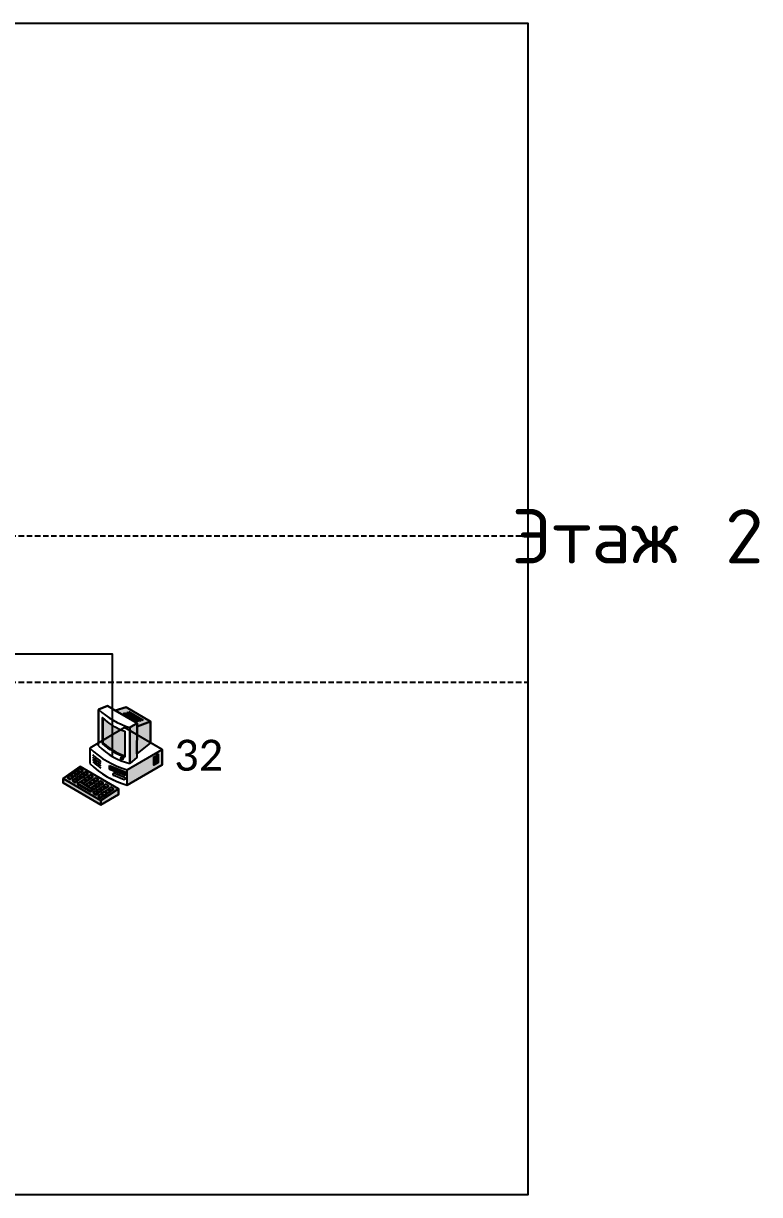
# Model space of a CAD drawing. Extents: x 1 to 296, y 20 to 201.
# Drawn here: x 245.5 to 295.8, y 20 to 100 of the extents above; entities that cross this region are included whole.
import ezdxf

# ---------------------------------------------------------------- set-up
doc = ezdxf.new("R2010")
doc.units = 0
doc.header["$LTSCALE"] = 2.97
doc.header["$MEASUREMENT"] = 0
doc.linetypes.add('HIDDEN2', pattern=[0.1875, 0.125, -0.0625])
doc.layers.get('0').update_dxf_attribs({"linetype": 'CONTINUOUS'})
doc.layers.add('CONNECTOR', color=7, linetype='CONTINUOUS')
doc.styles.get("Standard").update_dxf_attribs({"font": 'txt.shx'})
doc.styles.add('VERTICALBIGFONT', font='txt.shx', dxfattribs={"bigfont": 'bigfont.shx'})

msp = doc.modelspace()

# ---------------------------------------------------------------- hatches: boundary and pattern name
for color, points in [(7, [(253.2919816819145, 51.96436877918145), (253.2939177611776, 52.19474181800807), (251.7888349514563, 53.06718241042346), (252.5533980582524, 53.28705211726385), (254.2135922330097, 52.31962540716616)]), (7, [(252.7936893203883, 49.43933224755703), (252.7936893203883, 51.90187296416936), (253.2939177611776, 52.19474181800803), (253.2742718446601, 49.85708469055378)]), (7, [(253.2919816819145, 51.96436877918141), (254.2135922330097, 52.31962540716611), (254.2135922330097, 50.86848534201955), (253.2742718446602, 50.09894136807817)]), (7, [(252.6189320388349, 49.02309296235741), (255, 50.4067589576547), (255, 49.35138436482083), (252.6189320388349, 47.96620521172635)]), (7, [(248.25, 48.42793159609119), (249.4077669902913, 49.24144951140062), (252.0291262135922, 47.72434853420194), (250.8276699029126, 46.93001794980604)]), (253, [(251.4174757281553, 49.30741042345275), (252.4878640776699, 48.86767100977197), (252.4878640776699, 48.64780130293159), (251.4174757281553, 49.06555374592832)]), (7, [(248.25, 48.42793159609122), (250.8276699029126, 46.93001794980606), (250.8276699029126, 46.625), (248.25, 48.12011400651468)]), (7, [(250.8276699029126, 46.62500000000001), (250.8276699029126, 46.93001794980607), (252.0291262135922, 47.72434853420196), (252.0291262135922, 47.32858306188925)])]:
    msp.add_hatch(color=color).paths.add_polyline_path(points)
h = msp.add_hatch(color=7)
edge = h.paths.add_edge_path()
edge.add_line((250.980805940534, 50.84374999999999), (250.980805940534, 52.51774999999999))
edge.add_line((250.980805940534, 52.51774999999999), (250.9150485436893, 52.58346905537458))
edge.add_ellipse((253.5549286262899, 55.29436289168249), major_axis=(0.03176426540779014, -3.795993378118848), ratio=0.9935275080905714, start_angle=315.0949142402273, end_angle=342.7363427539892)
edge.add_line((252.4660194174757, 51.66001628664495), (252.4660194174757, 49.88297843363311))
edge.add_line((252.4660194174757, 49.88297843363311), (252.4660194174757, 49.96238311644709))
edge.add_ellipse((254.104225459496, 54.46592308515689), major_axis=(-0.1221089314450506, -4.79385032409419), ratio=0.9935275080905714, start_angle=320.5052585345671, end_angle=341.3573775674631, ccw=False)
h = msp.add_hatch(color=251)
h.paths.add_polyline_path([(254.6067961165048, 49.98900651465801), (254.7430465828306, 50.07487769954074), (254.7430465828306, 49.51310598908946), (254.6067961165048, 49.42723480420673)])
h.paths.add_polyline_path([(254.4439317571765, 49.90105863192186), (254.5194174757281, 49.94503257328993), (254.5194174757281, 49.38326086283866), (254.4439317571765, 49.33928692147058)])
h = msp.add_hatch(color=252)
h.paths.add_polyline_path([(249.2328738477689, 48.9409073722785), (249.4218577728568, 48.82838183930415), (249.4218563228965, 48.87336986479979), (249.2328516362944, 48.98595436656822)])
h.paths.add_polyline_path([(249.5838548538445, 48.72933484501442), (249.7728387789325, 48.61680931204006), (249.7728373289722, 48.66179733753572), (249.5838326423701, 48.77438183930413)])
h.paths.add_polyline_path([(249.9348358599202, 48.51790737227849), (250.1238197850081, 48.40538183930414), (250.1238183350478, 48.45036986479979), (249.9348136484457, 48.56295436656823)])
h.paths.add_polyline_path([(250.2858168659959, 48.3064073722785), (250.4748007910838, 48.19388183930414), (250.4747993411235, 48.2388698647998), (250.2857946545214, 48.35145436656823)])
h.paths.add_polyline_path([(250.6367978720716, 48.09490737227851), (250.8257817971594, 47.98238183930414), (250.8257803471992, 48.02736986479979), (250.636775660597, 48.13995436656822)])
h.paths.add_polyline_path([(250.9877850147096, 47.88333484501442), (251.1767689397975, 47.77080931204007), (251.1767674898372, 47.81579733753571), (250.9877628032351, 47.92838183930414)])
h.paths.add_polyline_path([(249.4217628032351, 48.87347895744043), (249.4217698755821, 48.8284707760566), (249.5792618761772, 48.93196338087546), (249.5792673822879, 48.97695595326454)])
h.paths.add_polyline_path([(249.7727577771378, 48.66196413464836), (249.7727648494847, 48.61695595326453), (249.9302568500798, 48.7204485580834), (249.9302623561905, 48.76544113047245)])
h.paths.add_polyline_path([(250.1237527510404, 48.45044931185627), (250.1237598233874, 48.40544113047244), (250.2812518239825, 48.50893373529133), (250.2812573300932, 48.55392630768037)])
h.paths.add_polyline_path([(250.4747477249431, 48.2389344890642), (250.47475479729, 48.19392630768038), (250.6322467978851, 48.29741891249924), (250.6322523039958, 48.34241148488829)])
h.paths.add_polyline_path([(250.8257426988457, 48.02741966627213), (250.8257497711927, 47.9824114848883), (250.9832417717878, 48.08590408970717), (250.9832472778985, 48.13089666209622)])
h.paths.add_polyline_path([(251.1767376727483, 47.81590484348004), (251.1767447450953, 47.77089666209622), (251.3342367456904, 47.8743892669151), (251.3342422518011, 47.91938183930415)])
h.paths.add_polyline_path([(251.3387598842229, 47.67190737227851), (251.5277438093108, 47.55938183930415), (251.5277423593505, 47.60436986479979), (251.3387376727484, 47.71695436656822)])
h.paths.add_polyline_path([(251.527732646651, 47.60439002068798), (251.527739718998, 47.55938183930415), (251.6852317195931, 47.66287444412301), (251.6852372257038, 47.70786701651206)])
h.paths.add_polyline_path([(248.9988539348673, 48.7833766421814), (249.1878378599552, 48.67085110920705), (249.187836409995, 48.7158391347027), (248.9988317233928, 48.82842363647112)])
h.paths.add_polyline_path([(249.349834940943, 48.57180411491732), (249.5388188660309, 48.45927858194296), (249.5388174160707, 48.50426660743862), (249.3498127294685, 48.61685110920705)])
h.paths.add_polyline_path([(249.7008159470187, 48.36037664218139), (249.8897998721066, 48.24785110920705), (249.8897984221463, 48.29283913470269), (249.7007937355442, 48.40542363647113)])
h.paths.add_polyline_path([(250.0517969530944, 48.1488766421814), (250.2407808781822, 48.03635110920705), (250.240779428222, 48.0813391347027), (250.0517747416198, 48.19392363647113)])
h.paths.add_polyline_path([(250.40277795917, 47.9373766421814), (250.5917618842579, 47.82485110920704), (250.5917604342976, 47.86983913470269), (250.4027557476955, 47.98242363647113)])
h.paths.add_polyline_path([(250.753765101808, 47.72580411491733), (250.9427490268959, 47.61327858194297), (250.9427475769357, 47.65826660743861), (250.7537428903335, 47.77085110920704)])
h.paths.add_polyline_path([(249.1877428903336, 48.71594822734334), (249.1877499626806, 48.6709400459595), (249.3452419632757, 48.77443265077838), (249.3452474693864, 48.81942522316743)])
h.paths.add_polyline_path([(249.5387378642362, 48.50443340455125), (249.5387449365832, 48.45942522316742), (249.6962369371783, 48.56291782798629), (249.696242443289, 48.60791040037536)])
h.paths.add_polyline_path([(249.8897328381389, 48.29291858175919), (249.8897399104858, 48.24791040037536), (250.047231911081, 48.35140300519422), (250.0472374171916, 48.39639557758327)])
h.paths.add_polyline_path([(250.2407278120415, 48.0814037589671), (250.2407348843885, 48.03639557758327), (250.3982268849836, 48.13988818240215), (250.3982323910943, 48.1848807547912)])
h.paths.add_polyline_path([(250.5917227859441, 47.86988893617502), (250.5917298582911, 47.8248807547912), (250.7492218588862, 47.92837335961007), (250.7492273649969, 47.97336593199912)])
h.paths.add_polyline_path([(250.9427177598468, 47.65837411338296), (250.9427248321938, 47.61336593199913), (251.1002168327889, 47.71685853681799), (251.1002223388996, 47.76185110920704)])
h.paths.add_polyline_path([(251.1047399713213, 47.5143766421814), (251.2937238964092, 47.40185110920704), (251.2937224464489, 47.4468391347027), (251.1047177598468, 47.55942363647114)])
h.paths.add_polyline_path([(251.2937127337495, 47.44685929059087), (251.2937198060964, 47.40185110920704), (251.4512118066915, 47.50534371402593), (251.4512173128022, 47.55033628641498)])
h.paths.add_polyline_path([(248.7648340219658, 48.6258459120843), (248.9538179470537, 48.51332037910994), (248.9538164970934, 48.5583084046056), (248.7648118104913, 48.67089290637404)])
h.paths.add_polyline_path([(249.1158150280415, 48.41427338482024), (249.3047989531294, 48.30174785184587), (249.3047975031691, 48.34673587734151), (249.1157928165669, 48.45932037910995)])
h.paths.add_polyline_path([(249.4667960341171, 48.20284591208431), (249.655779959205, 48.09032037910995), (249.6557785092448, 48.1353084046056), (249.4667738226426, 48.24789290637402)])
h.paths.add_polyline_path([(249.8177770401928, 47.99134591208431), (250.0067609652807, 47.87882037910995), (250.0067595153204, 47.92380840460559), (249.8177548287183, 48.03639290637403)])
h.paths.add_polyline_path([(250.1687580462685, 47.77984591208431), (250.3577419713563, 47.66732037910996), (250.3577405213961, 47.71230840460559), (250.1687358347939, 47.82489290637402)])
h.paths.add_polyline_path([(250.5197451889065, 47.56827338482023), (250.7087291139944, 47.45574785184587), (250.7087276640341, 47.50073587734152), (250.519722977432, 47.61332037910996)])
h.paths.add_polyline_path([(248.953722977432, 48.55841749724623), (248.953730049779, 48.51340931586241), (249.1112220503741, 48.61690192068128), (249.1112275564848, 48.66189449307033)])
h.paths.add_polyline_path([(249.3047179513347, 48.34690267445417), (249.3047250236816, 48.30189449307032), (249.4622170242767, 48.4053870978892), (249.4622225303874, 48.45037967027825)])
h.paths.add_polyline_path([(249.6557129252373, 48.13538785166208), (249.6557199975843, 48.09037967027825), (249.8132119981794, 48.19387227509712), (249.8132175042901, 48.23886484748619)])
h.paths.add_polyline_path([(250.0067078991399, 47.92387302887001), (250.0067149714869, 47.87886484748618), (250.164206972082, 47.98235745230505), (250.1642124781927, 48.0273500246941)])
h.paths.add_polyline_path([(250.3577028730426, 47.71235820607792), (250.3577099453896, 47.66735002469409), (250.5152019459847, 47.77084262951298), (250.5152074520954, 47.81583520190203)])
h.paths.add_polyline_path([(250.7086978469453, 47.50084338328585), (250.7087049192922, 47.45583520190203), (250.8661969198874, 47.55932780672089), (250.866202425998, 47.60432037910996)])
h.paths.add_polyline_path([(250.8707200584197, 47.3568459120843), (251.0597039835077, 47.24432037910996), (251.0597025335474, 47.2893084046056), (250.8706978469453, 47.40189290637404)])
h.paths.add_polyline_path([(251.0596928208479, 47.28932856049379), (251.0596998931949, 47.24432037910996), (251.21719189379, 47.34781298392883), (251.2171973999007, 47.39280555631787)])
h.paths.add_polyline_path([(248.5308141090643, 48.46831518198719), (248.7197980341521, 48.35578964901286), (248.7197965841919, 48.4007776745085), (248.5307918975898, 48.51336217627693)])
h.paths.add_polyline_path([(248.8817951151399, 48.25674265472313), (249.0707790402278, 48.14421712174877), (249.0707775902676, 48.18920514724442), (248.8817729036654, 48.30178964901286)])
h.paths.add_polyline_path([(249.2327761212156, 48.04531518198721), (250.1237600463035, 47.50978964901285), (250.1237585963432, 47.55477767450851), (249.2327539097411, 48.09036217627694)])
h.paths.add_polyline_path([(250.285725276005, 47.41074265472312), (250.4747092010929, 47.29821712174878), (250.4747077511326, 47.34320514724442), (250.2857030645305, 47.45578964901286)])
h.paths.add_polyline_path([(248.7197030645305, 48.40088676714913), (248.7197101368774, 48.3558785857653), (248.8772021374726, 48.45937119058419), (248.8772076435832, 48.50436376297323)])
h.paths.add_polyline_path([(249.0706980384331, 48.18937194435706), (249.0707051107801, 48.14436376297324), (249.2281971113752, 48.2478563677921), (249.2282026174859, 48.29284894018115)])
h.paths.add_polyline_path([(250.1236829601411, 47.55482747598084), (250.123690032488, 47.50981929459702), (250.2811820330832, 47.61331189941588), (250.2811875391938, 47.65830447180493)])
h.paths.add_polyline_path([(250.4746779340437, 47.34331265318877), (250.4746850063907, 47.29830447180493), (250.6321770069858, 47.40179707662382), (250.6321825130965, 47.44678964901286)])
h.paths.add_polyline_path([(250.6367001455182, 47.19931518198722), (250.8256840706061, 47.08678964901286), (250.8256826206459, 47.1317776745085), (250.6366779340437, 47.24436217627694)])
h.paths.add_polyline_path([(250.8256729079463, 47.13179783039669), (250.8256799802933, 47.08678964901286), (250.9831719808884, 47.19028225383173), (250.9831774869991, 47.23527482622078)])

# ---------------------------------------------------------------- linework, layer by layer
at = {"color": 7, "linetype": 'HIDDEN2'}
for p, q in [((160.0000000000001, 65.00000000000006), (280, 65.00000000000006)), ((160.0000000000001, 55.00000000000006), (280, 55.00000000000006))]:
    msp.add_line(p, q, dxfattribs=at)
at = {"color": 7, "linetype": 'CONTINUOUS'}
for p, q in [((251.2645631067961, 53.375), (250.6529126213592, 53.13314332247555)), ((250.6529126213592, 53.13314332247555), (251.2645631067961, 53.375)), ((251.2645631067961, 53.375), (250.6529126213592, 53.13314332247555)), ((250.6529126213592, 53.13314332247555), (250.6529126213592, 50.83839257569162)), ((250.6529126213592, 50.64861563517913), (250.6529126213592, 53.13314332247555)), ((250.6529126213592, 53.13314332247555), (250.6529126213592, 50.82451140065146)), ((251.7888349514562, 53.06718241042347), (251.2645631067961, 53.375)), ((251.2645631067961, 53.375), (251.7902985626858, 53.06677758313153)), ((251.7888349514562, 53.06718241042347), (251.2645631067961, 53.375)), ((252.5533980582524, 53.28705211726385), (251.7888349514562, 53.06718241042347)), ((252.5533980582524, 53.28705211726385), (251.7888349514562, 53.06718241042347)), ((251.7902985626858, 53.06677758313153), (253.2939177611776, 52.19365164305662)), ((252.3131067961164, 52.88157087486439), (253.3179611650485, 52.2976384364821)), ((252.4441747572815, 52.91807483172254), (253.4490291262136, 52.33414239334025)), ((254.2135922330097, 52.31962540716609), (252.5533980582524, 53.28705211726385)), ((254.2135922330097, 52.31962540716609), (252.5533980582524, 53.28705211726385)), ((252.5752427184466, 52.9545787885807), (253.5800970873786, 52.37064635019834)), ((252.7063106796116, 52.99108274543885), (253.7111650485436, 52.4071503070565)), ((250.9150485436893, 52.58346905537458), (250.9150485436893, 50.80252442996741)), ((250.980805940534, 52.51774999999999), (250.9150485436893, 52.58346905537458)), ((250.980805940534, 50.84374999999999), (250.980805940534, 52.51774999999999)), ((253.2939177611776, 52.19365164305662), (252.7936893203883, 51.90187296416936)), ((254.2135922330097, 50.86848534201957), (254.2135922330097, 52.31962540716609)), ((254.2135922330097, 50.86848534201957), (254.2135922330097, 52.31962540716609)), ((252.4441747572815, 51.90187296416936), (250.0740291262136, 50.49470684039086)), ((254.9999999999999, 50.40675895765472), (252.4441747572815, 51.90187296416936)), ((252.4660194174757, 51.66001628664495), (252.4660194174757, 49.88297843363311)), ((252.7936893203883, 51.90187296416935), (252.7936893203883, 49.43933224755699)), ((250.6529126213592, 50.83839257569162), (250.0740291262136, 50.49470684039088)), ((250.6529126213592, 50.82451140065146), (250.0740291262136, 50.49470684039088)), ((250.0740291262136, 50.49470684039088), (250.0740291262136, 49.43933224755703)), ((250.0740291262136, 50.49470684039088), (250.0740291262136, 49.43933224755699)), ((250.0740291262136, 50.49470684039088), (250.0740291262136, 49.43933224755703)), ((252.6189320388349, 49.02309296235743), (254.9999999999999, 50.40675895765472)), ((255, 50.40675895765474), (254.2135922330097, 50.86848534201957)), ((255, 50.40675895765474), (254.2135922330097, 50.86848534201957)), ((255, 49.35138436482082), (255, 50.40675895765474)), ((255, 49.35138436482082), (255, 50.40675895765474)), ((252.4660194174757, 49.88297843363311), (252.4660194174757, 49.96238311644709)), ((251.4174757281553, 49.21946254071659), (252.4878640776699, 48.77972312703582)), ((251.7014563106796, 48.80171009771986), (252.4441747572815, 48.50488599348534)), ((252.6189320388349, 47.96620521172639), (255, 49.35138436482082)), ((252.6189320388349, 47.96620521172639), (255, 49.35138436482082)), ((252.6189320388349, 47.96620521172639), (252.6189320388349, 49.02309296235742)), ((252.4223300970873, 48.33998371335505), (251.7014563106796, 48.62581433224756))]:
    msp.add_line(p, q, dxfattribs=at)
for points in [[(160.0000000000001, 20.00000000000003), (280, 20.00000000000003), (280, 100), (160.0000000000001, 100)], [(253.2919816819145, 51.96436877918145), (253.2939177611776, 52.19474181800807), (251.7888349514563, 53.06718241042346), (252.5533980582524, 53.28705211726385), (254.2135922330097, 52.31962540716616)], [(252.7936893203883, 49.43933224755703), (252.7936893203883, 51.90187296416936), (253.2939177611776, 52.19474181800803), (253.2742718446601, 49.85708469055378)], [(253.2919816819145, 51.96436877918141), (254.2135922330097, 52.31962540716611), (254.2135922330097, 50.86848534201955), (253.2742718446602, 50.09894136807817)], [(252.6189320388349, 49.02309296235741), (255, 50.4067589576547), (255, 49.35138436482083), (252.6189320388349, 47.96620521172635)], [(248.25, 48.42793159609122), (248.25, 48.1201140065147), (250.8276699029126, 46.625), (252.0291262135922, 47.32858306188928), (252.0291262135922, 47.72434853420195), (249.4077669902913, 49.24144951140062)], [(248.25, 48.42793159609119), (249.4077669902913, 49.24144951140062), (252.0291262135922, 47.72434853420194), (250.8276699029126, 46.93001794980604)], [(248.25, 48.42793159609122), (249.4077669902913, 49.24144951140062), (252.0291262135922, 47.72434853420195), (252.0291262135922, 47.32858306188928), (250.8276699029126, 46.625), (248.25, 48.1201140065147)], [(248.9988539348673, 48.7833766421814), (249.1878378599552, 48.67085110920705), (249.187836409995, 48.7158391347027), (248.9988317233928, 48.82842363647112)], [(249.1877428903336, 48.71594822734334), (249.1877499626806, 48.6709400459595), (249.3452419632757, 48.77443265077838), (249.3452474693864, 48.81942522316743)], [(249.2328738477689, 48.9409073722785), (249.4218577728568, 48.82838183930415), (249.4218563228965, 48.87336986479979), (249.2328516362944, 48.98595436656822)], [(249.4217628032351, 48.87347895744043), (249.4217698755821, 48.8284707760566), (249.5792618761772, 48.93196338087546), (249.5792673822879, 48.97695595326454)], [(251.4174757281553, 49.30741042345275), (252.4878640776699, 48.86767100977197), (252.4878640776699, 48.64780130293159), (251.4174757281553, 49.06555374592832)], [(248.25, 48.42793159609122), (250.8276699029126, 46.93001794980606), (250.8276699029126, 46.625), (248.25, 48.12011400651468)], [(248.5308141090643, 48.46831518198719), (248.7197980341521, 48.35578964901286), (248.7197965841919, 48.4007776745085), (248.5307918975898, 48.51336217627693)], [(248.7197030645305, 48.40088676714913), (248.7197101368774, 48.3558785857653), (248.8772021374726, 48.45937119058419), (248.8772076435832, 48.50436376297323)], [(248.7648340219658, 48.6258459120843), (248.9538179470537, 48.51332037910994), (248.9538164970934, 48.5583084046056), (248.7648118104913, 48.67089290637404)], [(248.8817951151399, 48.25674265472313), (249.0707790402278, 48.14421712174877), (249.0707775902676, 48.18920514724442), (248.8817729036654, 48.30178964901286)], [(248.953722977432, 48.55841749724623), (248.953730049779, 48.51340931586241), (249.1112220503741, 48.61690192068128), (249.1112275564848, 48.66189449307033)], [(249.0706980384331, 48.18937194435706), (249.0707051107801, 48.14436376297324), (249.2281971113752, 48.2478563677921), (249.2282026174859, 48.29284894018115)], [(249.1158150280415, 48.41427338482024), (249.3047989531294, 48.30174785184587), (249.3047975031691, 48.34673587734151), (249.1157928165669, 48.45932037910995)], [(249.2327761212156, 48.04531518198721), (250.1237600463035, 47.50978964901285), (250.1237585963432, 47.55477767450851), (249.2327539097411, 48.09036217627694)], [(249.3047179513347, 48.34690267445417), (249.3047250236816, 48.30189449307032), (249.4622170242767, 48.4053870978892), (249.4622225303874, 48.45037967027825)], [(249.349834940943, 48.57180411491732), (249.5388188660309, 48.45927858194296), (249.5388174160707, 48.50426660743862), (249.3498127294685, 48.61685110920705)], [(249.4667960341171, 48.20284591208431), (249.655779959205, 48.09032037910995), (249.6557785092448, 48.1353084046056), (249.4667738226426, 48.24789290637402)], [(249.5387378642362, 48.50443340455125), (249.5387449365832, 48.45942522316742), (249.6962369371783, 48.56291782798629), (249.696242443289, 48.60791040037536)], [(249.5838548538445, 48.72933484501442), (249.7728387789325, 48.61680931204006), (249.7728373289722, 48.66179733753572), (249.5838326423701, 48.77438183930413)], [(249.6557129252373, 48.13538785166208), (249.6557199975843, 48.09037967027825), (249.8132119981794, 48.19387227509712), (249.8132175042901, 48.23886484748619)], [(249.7008159470187, 48.36037664218139), (249.8897998721066, 48.24785110920705), (249.8897984221463, 48.29283913470269), (249.7007937355442, 48.40542363647113)], [(249.7727577771378, 48.66196413464836), (249.7727648494847, 48.61695595326453), (249.9302568500798, 48.7204485580834), (249.9302623561905, 48.76544113047245)], [(249.8177770401928, 47.99134591208431), (250.0067609652807, 47.87882037910995), (250.0067595153204, 47.92380840460559), (249.8177548287183, 48.03639290637403)], [(249.8897328381389, 48.29291858175919), (249.8897399104858, 48.24791040037536), (250.047231911081, 48.35140300519422), (250.0472374171916, 48.39639557758327)], [(249.9348358599202, 48.51790737227849), (250.1238197850081, 48.40538183930414), (250.1238183350478, 48.45036986479979), (249.9348136484457, 48.56295436656823)], [(250.0067078991399, 47.92387302887001), (250.0067149714869, 47.87886484748618), (250.164206972082, 47.98235745230505), (250.1642124781927, 48.0273500246941)], [(250.0517969530944, 48.1488766421814), (250.2407808781822, 48.03635110920705), (250.240779428222, 48.0813391347027), (250.0517747416198, 48.19392363647113)], [(250.1237527510404, 48.45044931185627), (250.1237598233874, 48.40544113047244), (250.2812518239825, 48.50893373529133), (250.2812573300932, 48.55392630768037)], [(250.2407278120415, 48.0814037589671), (250.2407348843885, 48.03639557758327), (250.3982268849836, 48.13988818240215), (250.3982323910943, 48.1848807547912)], [(250.2858168659959, 48.3064073722785), (250.4748007910838, 48.19388183930414), (250.4747993411235, 48.2388698647998), (250.2857946545214, 48.35145436656823)], [(250.4747477249431, 48.2389344890642), (250.47475479729, 48.19392630768038), (250.6322467978851, 48.29741891249924), (250.6322523039958, 48.34241148488829)], [(250.6367978720716, 48.09490737227851), (250.8257817971594, 47.98238183930414), (250.8257803471992, 48.02736986479979), (250.636775660597, 48.13995436656822)], [(250.8257426988457, 48.02741966627213), (250.8257497711927, 47.9824114848883), (250.9832417717878, 48.08590408970717), (250.9832472778985, 48.13089666209622)], [(250.1236829601411, 47.55482747598084), (250.123690032488, 47.50981929459702), (250.2811820330832, 47.61331189941588), (250.2811875391938, 47.65830447180493)], [(250.1687580462685, 47.77984591208431), (250.3577419713563, 47.66732037910996), (250.3577405213961, 47.71230840460559), (250.1687358347939, 47.82489290637402)], [(250.285725276005, 47.41074265472312), (250.4747092010929, 47.29821712174878), (250.4747077511326, 47.34320514724442), (250.2857030645305, 47.45578964901286)], [(250.3577028730426, 47.71235820607792), (250.3577099453896, 47.66735002469409), (250.5152019459847, 47.77084262951298), (250.5152074520954, 47.81583520190203)], [(250.40277795917, 47.9373766421814), (250.5917618842579, 47.82485110920704), (250.5917604342976, 47.86983913470269), (250.4027557476955, 47.98242363647113)], [(250.4746779340437, 47.34331265318877), (250.4746850063907, 47.29830447180493), (250.6321770069858, 47.40179707662382), (250.6321825130965, 47.44678964901286)], [(250.5197451889065, 47.56827338482023), (250.7087291139944, 47.45574785184587), (250.7087276640341, 47.50073587734152), (250.519722977432, 47.61332037910996)], [(250.5917227859441, 47.86988893617502), (250.5917298582911, 47.8248807547912), (250.7492218588862, 47.92837335961007), (250.7492273649969, 47.97336593199912)], [(250.6367001455182, 47.19931518198722), (250.8256840706061, 47.08678964901286), (250.8256826206459, 47.1317776745085), (250.6366779340437, 47.24436217627694)], [(250.7086978469453, 47.50084338328585), (250.7087049192922, 47.45583520190203), (250.8661969198874, 47.55932780672089), (250.866202425998, 47.60432037910996)], [(250.753765101808, 47.72580411491733), (250.9427490268959, 47.61327858194297), (250.9427475769357, 47.65826660743861), (250.7537428903335, 47.77085110920704)], [(250.8256729079463, 47.13179783039669), (250.8256799802933, 47.08678964901286), (250.9831719808884, 47.19028225383173), (250.9831774869991, 47.23527482622078)], [(250.8276699029126, 46.62500000000001), (250.8276699029126, 46.93001794980607), (252.0291262135922, 47.72434853420196), (252.0291262135922, 47.32858306188925)], [(250.8707200584197, 47.3568459120843), (251.0597039835077, 47.24432037910996), (251.0597025335474, 47.2893084046056), (250.8706978469453, 47.40189290637404)], [(250.9427177598468, 47.65837411338296), (250.9427248321938, 47.61336593199913), (251.1002168327889, 47.71685853681799), (251.1002223388996, 47.76185110920704)], [(250.9877850147096, 47.88333484501442), (251.1767689397975, 47.77080931204007), (251.1767674898372, 47.81579733753571), (250.9877628032351, 47.92838183930414)], [(251.0596928208479, 47.28932856049379), (251.0596998931949, 47.24432037910996), (251.21719189379, 47.34781298392883), (251.2171973999007, 47.39280555631787)], [(251.1047399713213, 47.5143766421814), (251.2937238964092, 47.40185110920704), (251.2937224464489, 47.4468391347027), (251.1047177598468, 47.55942363647114)], [(251.1767376727483, 47.81590484348004), (251.1767447450953, 47.77089666209622), (251.3342367456904, 47.8743892669151), (251.3342422518011, 47.91938183930415)], [(251.2937127337495, 47.44685929059087), (251.2937198060964, 47.40185110920704), (251.4512118066915, 47.50534371402593), (251.4512173128022, 47.55033628641498)], [(251.3387598842229, 47.67190737227851), (251.5277438093108, 47.55938183930415), (251.5277423593505, 47.60436986479979), (251.3387376727484, 47.71695436656822)], [(251.527732646651, 47.60439002068798), (251.527739718998, 47.55938183930415), (251.6852317195931, 47.66287444412301), (251.6852372257038, 47.70786701651206)]]:
    msp.add_lwpolyline(points, close=True, dxfattribs=at)
at = {"color": 251, "linetype": 'CONTINUOUS'}
for points in [[(254.4439317571765, 49.90105863192186), (254.5194174757281, 49.94503257328993), (254.5194174757281, 49.38326086283866), (254.4439317571765, 49.33928692147058)], [(254.6067961165048, 49.98900651465801), (254.7430465828306, 50.07487769954074), (254.7430465828306, 49.51310598908946), (254.6067961165048, 49.42723480420673)]]:
    msp.add_lwpolyline(points, close=True, dxfattribs=at)
at = {"color": 10, "linetype": 'CONTINUOUS'}
for points in [[(248.9987574853947, 48.82828277429108), (249.1877290960072, 48.71582182341239), (249.3452404915053, 48.81930654435278), (249.156245395677, 48.93182037910995)], [(249.2327773982962, 48.98581350438818), (249.4217490089087, 48.87335255350949), (249.5792604044069, 48.97683727444987), (249.3902653085785, 49.08935110920705)], [(249.583774479284, 48.77431936154711), (249.7727460898966, 48.66185841066842), (249.9302574853947, 48.76534313160882), (249.7412623895663, 48.87785696636598)], [(248.5307176595916, 48.51322131409689), (248.7196892702041, 48.4007603632182), (248.8772006657023, 48.5042450841586), (248.6882055698739, 48.61675891891576)], [(248.7647375724931, 48.67075204419399), (248.9537091831057, 48.55829109331528), (249.1112205786038, 48.66177581425568), (248.9222254827754, 48.77428964901286)], [(248.8817147405794, 48.30172717125584), (249.0706863511919, 48.18926622037714), (249.2281977466901, 48.29275094131753), (249.0392026508617, 48.40526477607469)], [(249.1157346534809, 48.45925790135292), (249.3047062640935, 48.34679695047424), (249.4622176595915, 48.45028167141461), (249.2732225637632, 48.56279550617179)], [(249.2327059835427, 48.09024474273262), (250.1236775941553, 47.55478379185394), (250.2811889896533, 47.65826851279432), (249.390193893825, 48.19378234755149)], [(249.3497545663824, 48.61678863145003), (249.538726176995, 48.50432768057132), (249.6962375724931, 48.60781240151172), (249.5072424766648, 48.7203262362689)], [(249.4667317344687, 48.24776375851185), (249.6557033450812, 48.13530280763317), (249.8132147405794, 48.23878752857357), (249.624219644751, 48.35130136333072)], [(249.7007516473702, 48.40529448860895), (249.8897232579828, 48.29283353773025), (250.0472346534809, 48.39631825867065), (249.8582395576526, 48.50883209342783)], [(249.8177288154565, 48.0362696156708), (250.006700426069, 47.9238086647921), (250.1642118215671, 48.0272933857325), (249.9752167257387, 48.13980722048965)], [(249.9347715602717, 48.56282521870606), (250.1237431708843, 48.45036426782735), (250.2812545663824, 48.55384898876775), (250.0922594705541, 48.66636282352491)], [(250.051748728358, 48.19380034576788), (250.2407203389705, 48.0813393948892), (250.3982317344686, 48.18482411582958), (250.2092366386403, 48.29733795058676)], [(250.2857686412595, 48.35133107586499), (250.4747402518721, 48.23887012498628), (250.6322516473702, 48.34235484592668), (250.4432565515419, 48.45486868068386)], [(250.4027458093458, 47.98230620292681), (250.5917174199583, 47.86984525204813), (250.7492288154565, 47.97332997298853), (250.5602337196281, 48.08584380774569)], [(250.6367657222473, 48.13983693302392), (250.8257373328599, 48.02737598214522), (250.983248728358, 48.13086070308561), (250.7942536325296, 48.24337453784279)], [(250.9877628032351, 47.92834279018285), (251.1767344138476, 47.81588183930417), (251.3342458093457, 47.91936656024454), (251.1452507135174, 48.03188039500172)], [(250.1687258964442, 47.82477547282973), (250.3576975070567, 47.71231452195103), (250.5152089025549, 47.81579924289143), (250.3262138067265, 47.9283130776486)], [(250.2857030645304, 47.45575059989156), (250.474674675143, 47.34328964901287), (250.6321860706411, 47.44677436995327), (250.4431909748128, 47.55928820471043)], [(250.519722977432, 47.61328132998867), (250.7086945880445, 47.50082037910996), (250.8662059835427, 47.60430510005035), (250.6772108877143, 47.71681893480753)], [(250.6367001455182, 47.2442564570505), (250.8256717561308, 47.13179550617181), (250.9831831516289, 47.2352802271122), (250.7941880558005, 47.34779406186937)], [(250.7537428903335, 47.77081206008577), (250.9427145009461, 47.65835110920706), (251.1002258964442, 47.76183583014746), (250.9112308006158, 47.87434966490462)], [(250.8707200584198, 47.40178718714759), (251.0596916690323, 47.2893262362689), (251.2172030645304, 47.39281095720929), (251.0282079687021, 47.50532479196647)], [(251.1047399713213, 47.5593179172447), (251.2937115819338, 47.44685696636599), (251.451222977432, 47.55034168730639), (251.2622278816036, 47.66285552206357)], [(251.3387598842229, 47.71684864734178), (251.5277314948354, 47.6043876964631), (251.6852428903335, 47.70787241740349), (251.4962477945052, 47.82038625216065)]]:
    msp.add_lwpolyline(points, close=True, dxfattribs=at)
at = {"color": 7, "linetype": 'CONTINUOUS'}
for points in [[(251.4174757281553, 49.30741042345275), (252.4878640776699, 48.86767100977197), (252.4878640776699, 48.64780130293159)], [(251.4174757281553, 49.30741042345275), (251.4174757281553, 49.06555374592832), (252.4878640776699, 48.64780130293159)]]:
    msp.add_lwpolyline(points, dxfattribs=at)
for centre, major_axis, ratio, start_param, end_param in [((254.6338081615965, 57.64407740515736), (0, -6.033507325626183), 0.993527508090595, 5.55690090390159, 5.971177481964542), ((254.5849514563108, 57.55802117263865), (0, -5.936545704056784), 0.9935275080906094, 5.553467236096866, 5.974611149769256), ((253.5549286262899, 55.29436289168249), (0.03176426540779014, -3.795993378118848), 0.9935275080905713, -0.7837415973984525, -0.3013076598786638), ((254.2477888883763, 54.84179835207279), (0, -6.045261673576009), 0.9935275080906188, 5.514881923859006, 6.008546917338099), ((254.1985798102475, 54.75558733255566), (0, -5.948898769670402), 0.9935275080906094, 5.510798279671691, 6.012630561525413), ((254.0280807374895, 54.177426170723), (0, -4.898282752240164), 0.9935275080906096, 5.516793660160367, 6.026736956867137), ((254.1868765439502, 54.60841083845429), (0.009369865192949765, -5.03289971801023), 0.9935275080905716, -0.7151595655241838, -0.3532055842865265), ((254.104225459496, 54.46592308515689), (-0.1221089314450506, -4.79385032409419), 0.9935275080905714, -0.6893132757957346, -0.3253751426539229), ((252.7125030902281, 52.52679538186673), (1.022613209283573e-12, -3.493533437579195), 0.9935275080905734, -0.7847799216414826, -0.5740476891747363), ((252.7125030902281, 52.37288658707839), (1.022613209283566e-12, -3.493533437579172), 0.9935275080905733, -0.7847799216414832, -0.5740476891747353), ((252.7125030902281, 52.21897779229014), (1.022613209283567e-12, -3.493533437579176), 0.9935275080905736, -0.7847799216414829, -0.5740476891747354), ((254.1817139420601, 53.66480616915015), (0, -5.911705771953492), 0.9935275080906099, 5.508675448780331, 6.013865341638148), ((254.1817139420603, 53.66480616915084), (0, -5.911705771954226), 0.9935275080906096, 5.50867544878038, 6.01386534163813), ((254.2337603045069, 53.7558942618405), (-4.503084340484026e-14, -6.01350617001245), 0.9935275080905714, -0.7701428935382962, -0.2736869304023486), ((252.7125030902281, 52.0650689975019), (1.022613209283573e-12, -3.493533437579198), 0.9935275080905734, -0.7847799216414825, -0.5740476891747361), ((251.7181466835093, 48.71376221498371), (0, -0.0895379249436947), 0.9935275080905901, 3.330331201296188, 6.094446759473206), ((252.4092819086262, 48.42565174385862), (0, -0.08666886527076736), 0.9935275080905658, 0.1521189961568385, 2.724370592839534)]:
    msp.add_ellipse(centre, major_axis=major_axis, ratio=ratio, start_param=start_param, end_param=end_param, dxfattribs=at)
msp.add_ellipse((252.2523023232006, 49.77188517915373), major_axis=(0.04899662461592236, -0.08486464322077136), ratio=0.7475688816861369, dxfattribs=at)
at = {"layer": 'CONNECTOR', "linetype": 'CONTINUOUS'}
msp.add_lwpolyline([(251.625, 50.00000000000001), (251.625, 56.92000000000001), (207.6833333333333, 56.91999999999999, 0.9999999999999974), (206.0166666666667, 56.92000000000001), (203.8, 56.92000000000001), (203.8, 58.39583333333334), (204.9999999999999, 58.39583333333334), (204.9999999999999, 59.75)], format="xyb", dxfattribs=at)

# ---------------------------------------------------------------- texts
at = {"insert": (287.475, 64.96944444444446), "char_height": 3.704134368896484, "width": 36.6888888888889, "attachment_point": 5, "style": 'VERTICALBIGFONT'}
msp.add_mtext('\\C7;\\H3.7041343688965;Этаж 2', dxfattribs=at)
at = {"layer": 'CONNECTOR', "insert": (257.5, 50.00000000000001), "char_height": 2.116658592224121, "width": 14.11111111111111, "attachment_point": 5}
msp.add_mtext('\\C7;\\fCalibri|b0|i0|;\\H2.1166585922241;32', dxfattribs=at)

doc.saveas('drawing.dxf')
